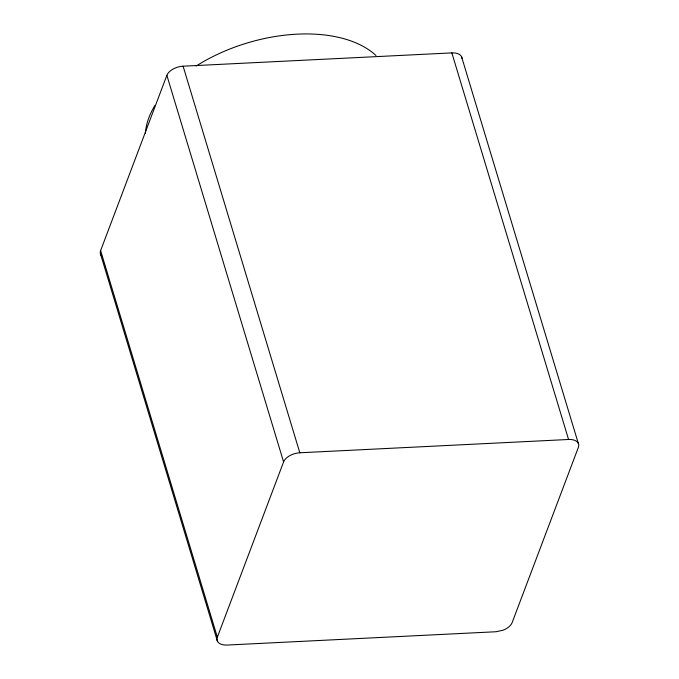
<?xml version="1.0" encoding="UTF-8"?>
<svg xmlns="http://www.w3.org/2000/svg" width="679" height="679" viewBox="0 0 679 679"><rect width="100%" height="100%" fill="white"/><g stroke="black" fill="none" stroke-linecap="round" stroke-linejoin="round"><path stroke-width="1.02" d="M101.604 255.924A13.809 7.859 -16.8 0 1 100.619 250.61L166.864 75.327A13.809 7.859 -16.8 0 1 183.101 66.194L451.849 52.894A13.809 7.859 -16.8 0 1 462.051 58.564M451.849 52.894L568.569 439.483A13.809 7.859 -16.8 0 1 578.381 447.334L512.136 622.609A13.809 7.859 -16.8 0 1 502.842 630.29L495.899 631.75L227.151 645.05A13.809 7.859 -16.8 0 1 217.339 637.199L283.584 461.915L166.864 75.327M283.584 461.915A13.809 7.859 -16.8 0 1 299.821 452.783L568.569 439.483M461.525 56.578L578.236 443.166M183.101 66.194L299.821 452.783M100.619 250.61L217.339 637.199M100.764 254.769L217.475 641.358M145.416 133.585A126.141 71.813 -16.8 0 1 154.88 105.559M196.078 66.075A126.141 71.813 -16.8 0 1 375.954 55.491"/></g></svg>
